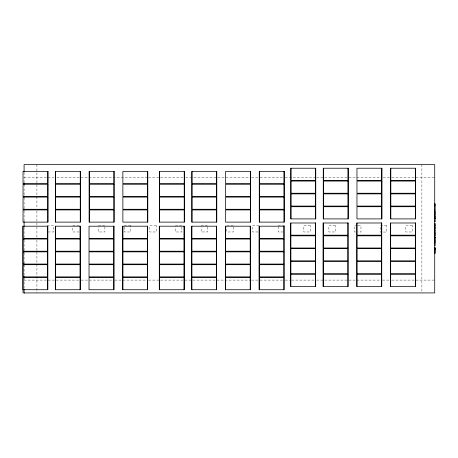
<?xml version="1.0" encoding="UTF-8"?>
<svg xmlns="http://www.w3.org/2000/svg" width="458" height="458" viewBox="0 0 458 458"><rect width="100%" height="100%" fill="white"/><g stroke="black" fill="none" stroke-linecap="round" stroke-linejoin="round"><path stroke-width="0.34" stroke-dasharray="2.29 1.72" d="M24.079 177.435L54.084 177.435M56.947 177.435L147.825 177.435M148.541 177.435L182.885 177.435M185.748 177.435L250.864 177.435M251.579 177.435L259.451 177.435M260.167 177.435L284.498 177.435M285.214 177.435L315.98 177.435M316.696 177.435L348.183 177.435M348.899 177.435L380.38 177.435M383.243 177.435L391.115 177.435M391.83 177.435L434.716 177.435M47.168 225.554L53.586 225.554L53.586 231.971L47.168 231.971M72.816 225.554L79.234 225.554M98.487 225.554L104.899 225.554M175.46 225.554L181.878 225.554L181.878 231.971L175.46 231.971L175.46 226.979M201.131 225.554L207.548 225.554M226.836 225.554L233.254 225.554M258.953 225.554L252.535 225.554L252.535 231.971L258.238 231.971M278.155 225.554L284.573 225.554M357.417 225.576L354.566 225.576L354.566 231.994L357.417 231.994M358.127 225.576L360.984 225.576L360.984 231.994L358.127 231.994M79.234 231.971L72.816 231.971L72.816 226.979M283.147 231.971L278.155 231.971L278.155 226.979M24.079 280.096L55.515 280.096M56.231 280.096L80.562 280.096M81.278 280.096L114.191 280.096M114.906 280.096L147.825 280.096M148.541 280.096L184.316 280.096M185.032 280.096L192.188 280.096M192.904 280.096L250.864 280.096M251.579 280.096L259.451 280.096M260.167 280.096L284.498 280.096M285.214 280.096L290.939 280.096M291.649 280.096L315.98 280.096M316.696 280.096L348.183 280.096M348.899 280.096L381.812 280.096M382.527 280.096L391.115 280.096M391.83 280.096L434.716 280.096M421.881 164.599L421.881 292.925M233.254 226.979L233.254 231.971L226.836 231.971L226.836 226.979M207.548 226.979L207.548 231.971L201.131 231.971L201.131 226.979M104.899 226.979L104.899 231.971L98.487 231.971L98.487 226.979M36.915 164.599L36.915 208.092M36.915 210.943L36.915 237.318M36.915 240.169L36.915 292.925M24.079 172.443L24.079 183.137M24.079 184.563L24.079 195.257M24.079 198.108L24.079 208.092M24.079 210.943L24.079 220.922M24.079 227.34L24.079 237.318M24.079 240.169L24.079 250.148M24.079 253.005L24.079 263.694M24.079 265.125L24.079 276.529M24.079 277.954L24.079 289.359M130.599 225.554L124.181 225.554L124.181 231.971L130.599 231.971L130.599 225.554M156.195 225.554L149.777 225.554L149.777 231.971L156.195 231.971L156.195 225.554M310.209 225.554L303.791 225.554L303.791 231.971L310.209 231.971L310.209 225.554M335.29 225.554L328.878 225.554L328.878 231.971L335.29 231.971L335.29 225.554M412.257 225.554L405.84 225.554L405.84 231.971L412.257 231.971L412.257 225.554M386.604 225.634L380.186 225.634L380.186 232.046L386.604 232.046L386.604 225.634"/><path stroke-width="0.69" d="M434.716 203.661L435.1 203.661L435.1 206.249L434.716 206.249M434.716 204.531L435.1 204.531M434.716 205.39L435.1 205.39M434.716 209.993L435.1 209.993L435.1 210.903L434.716 210.903M434.716 211.23L435.1 211.23L435.1 213.245L434.716 213.245M434.716 212.054L435.1 212.054M434.716 212.918L435.1 212.918M434.716 213.605L435.1 213.605L435.1 216.187M434.716 214.459L435.1 214.459M434.716 215.958L435.1 215.958M434.716 216.331L435.1 216.331L435.1 218.351L434.716 218.351M434.716 217.161L435.1 217.161M434.716 218.019L435.1 218.019M434.716 218.638L435.1 218.638M434.716 221.329L435.1 221.329M434.716 221.414L435.1 221.414L435.1 218.495M434.716 223.395L435.1 223.395L435.1 226.103M434.716 224.231L435.1 224.26M434.716 225.817L435.1 225.817M434.716 226.544L435.1 226.544L435.1 229.126L434.716 229.126M434.716 227.408L435.1 227.408M434.716 228.267L435.1 228.267M434.716 229.761L435.1 229.79L435.1 230.672L434.716 230.672L435.1 230.649M434.716 231.307L435.1 231.307L435.1 234.015M434.716 232.166L435.1 232.166M434.716 233.723L435.1 233.723M434.716 234.147L435.1 234.147L435.1 236.002L434.716 236.002M434.716 235.137L435.1 235.137M434.716 236.637L435.1 236.637L435.1 239.219M434.716 238.99L435.1 238.99M434.716 239.649L435.1 239.649L435.1 242.236L434.716 242.236M434.716 240.513L435.1 240.513M434.716 241.377L435.1 241.377M434.716 242.729L435.1 242.729L435.1 245.763M434.716 242.814L435.1 242.82M434.716 247.36L435.1 247.36L435.1 250.835L434.716 250.835M434.716 248.293L435.1 248.293M434.716 248.62L435.1 248.62M434.716 249.089L435.1 249.089M434.716 249.581L435.1 249.581M434.716 249.885L435.1 249.885M434.716 251.041L435.1 251.041L435.1 253.52L434.716 253.52M434.716 251.167L435.1 251.167M434.716 252.604L435.1 252.604M24.079 292.925L434.716 292.925L434.716 164.599L24.079 164.599L24.079 171.733M435.1 206.707L435.1 209.558M415.463 168.223L415.463 180.412M415.463 181.053L415.463 193.242M415.463 193.883L415.463 206.077M415.463 206.718L415.463 218.907M415.332 222.989L415.332 235.177M415.332 235.824L415.332 248.013M415.332 248.654L415.332 260.842M415.332 261.484L415.332 273.678M415.332 274.319L415.332 286.508M390.806 168.223L390.806 180.412M390.806 181.053L390.806 193.242M390.806 193.883L390.806 206.077M390.806 206.718L390.806 218.907M390.674 222.989L390.674 235.177M390.674 235.824L390.674 248.013M390.674 248.654L390.674 260.842M390.674 261.484L390.674 273.678M390.674 274.319L390.674 286.508M381.754 168.223L381.754 180.412M381.754 181.053L381.754 193.242M381.754 193.883L381.754 206.077M381.754 206.718L381.754 218.907M381.623 222.989L381.623 235.177M381.623 235.824L381.623 248.013M381.623 248.654L381.623 260.842M381.623 261.484L381.623 273.678M381.623 274.319L381.623 286.508M356.965 222.989L356.965 235.177M356.965 235.824L356.965 248.013M356.965 248.654L356.965 260.842M356.965 261.484L356.965 273.678M356.965 274.319L356.965 286.508M348.057 168.223L348.057 180.412M348.057 181.053L348.057 193.242M348.057 193.883L348.057 206.077M348.057 206.718L348.057 218.907M347.92 222.989L347.92 235.177M347.92 235.824L347.92 248.013M347.92 248.654L347.92 260.842M347.92 261.484L347.92 273.678M347.92 274.319L347.92 286.508M323.4 168.223L323.4 180.412M323.4 181.053L323.4 193.242M323.4 193.883L323.4 206.077M323.4 206.718L323.4 218.907M323.268 222.989L323.268 235.177M323.268 235.824L323.268 248.013M323.268 248.654L323.268 260.842M323.268 261.484L323.268 273.678M323.268 274.319L323.268 286.508M315.625 168.223L315.625 180.412M315.625 181.053L315.625 193.242M315.625 193.883L315.625 206.077M315.625 206.718L315.625 218.907M315.493 222.989L315.493 235.177M315.493 235.824L315.493 248.013M315.493 248.654L315.493 260.842M315.493 261.484L315.493 273.678M315.493 274.319L315.493 286.508M290.967 168.223L290.967 180.412M290.967 181.053L290.967 193.242M290.967 193.883L290.967 206.077M290.967 206.718L290.967 218.907M290.836 222.989L290.836 235.177M290.836 235.824L290.836 248.013M290.836 248.654L290.836 260.842M290.836 261.484L290.836 273.678M290.836 274.319L290.836 286.508M284.057 171.429L284.057 183.618M284.057 184.259L284.057 196.453M284.057 197.095L284.057 209.283M284.057 209.924L284.057 222.119M283.92 226.195L283.92 238.389M283.92 239.03L283.92 251.219M283.92 251.86L283.92 264.054M283.92 264.695L283.92 276.884M283.92 277.525L283.92 289.719M259.4 171.429L259.4 183.618M259.4 184.259L259.4 196.453M259.4 197.095L259.4 209.283M259.4 209.924L259.4 222.119M259.268 226.195L259.268 238.389M259.268 239.03L259.268 251.219M259.268 251.86L259.268 264.054M259.268 264.695L259.268 276.884M259.268 277.525L259.268 289.719M250.343 171.429L250.343 183.618M250.343 184.259L250.343 196.453M250.343 197.095L250.343 209.283M250.343 209.924L250.343 222.119M250.211 226.195L250.211 238.389M250.211 239.03L250.211 251.219M250.211 251.86L250.211 264.054M250.211 264.695L250.211 276.884M250.211 277.525L250.211 289.719M225.554 226.195L225.554 238.389M225.554 239.03L225.554 251.219M225.554 251.86L225.554 264.054M225.554 264.695L225.554 276.884M225.554 277.525L225.554 289.719M216.645 171.429L216.645 183.618M216.645 184.259L216.645 196.453M216.645 197.095L216.645 209.283M216.645 209.924L216.645 222.119M216.514 226.195L216.514 238.389M216.514 239.03L216.514 251.219M216.514 251.86L216.514 264.054M216.514 264.695L216.514 276.884M216.514 277.525L216.514 289.719M191.988 171.429L191.988 183.618M191.988 184.259L191.988 196.453M191.988 197.095L191.988 209.283M191.988 209.924L191.988 222.119M191.856 226.195L191.856 238.389M191.856 239.03L191.856 251.219M191.856 251.86L191.856 264.054M191.856 264.695L191.856 276.884M191.856 277.525L191.856 289.719M184.219 171.429L184.219 183.618M184.219 184.259L184.219 196.453M184.219 197.095L184.219 209.283M184.219 209.924L184.219 222.119M184.082 226.195L184.082 238.389M184.082 239.03L184.082 251.219M184.082 251.86L184.082 264.054M184.082 264.695L184.082 276.884M184.082 277.525L184.082 289.719M159.561 171.429L159.561 183.618M159.561 184.259L159.561 196.453M159.561 197.095L159.561 209.283M159.561 209.924L159.561 222.119M159.424 226.195L159.424 238.389M159.424 239.03L159.424 251.219M159.424 251.86L159.424 264.054M159.424 264.695L159.424 276.884M159.424 277.525L159.424 289.719M147.659 171.429L147.659 183.618M147.659 184.259L147.659 196.453M147.659 197.095L147.659 209.283M147.659 209.924L147.659 222.119M147.528 226.195L147.528 238.389M147.528 239.03L147.528 251.219M147.528 251.86L147.528 264.054M147.528 264.695L147.528 276.884M147.528 277.525L147.528 289.719M122.87 226.195L122.87 238.389M122.87 239.03L122.87 251.219M122.87 251.86L122.87 264.054M122.87 264.695L122.87 276.884M122.87 277.525L122.87 289.719M113.95 171.429L113.95 183.618M113.95 184.259L113.95 196.453M113.95 197.095L113.95 209.283M113.95 209.924L113.95 222.119M113.819 226.195L113.819 238.389M113.819 239.03L113.819 251.219M113.819 251.86L113.819 264.054M113.819 264.695L113.819 276.884M113.819 277.525L113.819 289.719M89.293 171.429L89.293 183.618M89.293 184.259L89.293 196.453M89.293 197.095L89.293 209.283M89.293 209.924L89.293 222.119M80.253 171.429L80.253 183.618M80.253 184.259L80.253 196.453M80.253 197.095L80.253 209.283M80.253 209.924L80.253 222.119M80.121 226.195L80.121 238.389M80.121 239.03L80.121 251.219M80.121 251.86L80.121 264.054M80.121 264.695L80.121 276.884M80.121 277.525L80.121 289.719M55.595 171.429L55.595 183.618M55.595 184.259L55.595 196.453M55.595 197.095L55.595 209.283M55.595 209.924L55.595 222.119M55.464 226.195L55.464 238.389M55.464 239.03L55.464 251.219M55.464 251.86L55.464 264.054M55.464 264.695L55.464 276.884M55.464 277.525L55.464 289.719M47.821 171.429L47.821 183.618M47.821 184.259L47.821 196.453M47.821 197.095L47.821 209.283M47.821 209.924L47.821 222.119M47.689 226.195L47.689 238.389M47.689 239.03L47.689 251.219M47.689 251.86L47.689 264.054M47.689 264.695L47.689 276.884M47.689 277.525L47.689 289.719M24.079 183.137L24.079 184.563M24.079 195.972L24.079 197.398M24.079 208.802L24.079 210.228M24.079 221.632L24.079 226.624M24.079 238.034L24.079 239.46M24.079 250.864L24.079 252.289M24.079 263.694L24.079 265.125M24.079 276.529L24.079 277.954M24.079 289.359L24.079 293.401M23.032 226.195L23.032 238.389M23.032 239.03L23.032 251.219M23.032 251.86L23.032 264.054M23.032 264.695L23.032 276.884M23.032 277.525L23.032 292.925M315.757 168.223L290.836 168.223L290.836 180.412L315.757 180.412L315.757 168.223M348.189 168.223L323.268 168.223L323.268 180.412L348.189 180.412L348.189 168.223M381.886 168.223L356.965 168.223L356.965 180.412L381.886 180.412L381.886 168.223M415.595 168.223L390.674 168.223L390.674 180.412L415.595 180.412L415.595 168.223M47.958 171.429L23.032 171.429L23.032 183.618L47.958 183.618L47.958 171.429M80.385 171.429L55.464 171.429L55.464 183.618L80.385 183.618L80.385 171.429M114.082 171.429L89.161 171.429L89.161 183.618L114.082 183.618L114.082 171.429M147.797 171.429L122.87 171.429L122.87 183.618L147.797 183.618L147.797 171.429M184.351 171.429L159.424 171.429L159.424 183.618L184.351 183.618L184.351 171.429M216.783 171.429L191.856 171.429L191.856 183.618L216.783 183.618L216.783 171.429M250.48 171.429L225.554 171.429L225.554 183.618L250.48 183.618L250.48 171.429M284.189 171.429L259.268 171.429L259.268 183.618L284.189 183.618L284.189 171.429M315.757 181.053L290.836 181.053L290.836 193.242L315.757 193.242L315.757 181.053M348.189 181.053L323.268 181.053L323.268 193.242L348.189 193.242L348.189 181.053M381.886 181.053L356.965 181.053L356.965 193.242L381.886 193.242L381.886 181.053M415.595 181.053L390.674 181.053L390.674 193.242L415.595 193.242L415.595 181.053M47.958 184.259L23.032 184.259L23.032 196.453L47.958 196.453L47.958 184.259M80.385 184.259L55.464 184.259L55.464 196.453L80.385 196.453L80.385 184.259M114.082 184.259L89.161 184.259L89.161 196.453L114.082 196.453L114.082 184.259M147.797 184.259L122.87 184.259L122.87 196.453L147.797 196.453L147.797 184.259M184.351 184.259L159.424 184.259L159.424 196.453L184.351 196.453L184.351 184.259M216.783 184.259L191.856 184.259L191.856 196.453L216.783 196.453L216.783 184.259M250.48 184.259L225.554 184.259L225.554 196.453L250.48 196.453L250.48 184.259M284.189 184.259L259.268 184.259L259.268 196.453L284.189 196.453L284.189 184.259M315.757 193.883L290.836 193.883L290.836 206.077L315.757 206.077L315.757 193.883M348.189 193.883L323.268 193.883L323.268 206.077L348.189 206.077L348.189 193.883M381.886 193.883L356.965 193.883L356.965 206.077L381.886 206.077L381.886 193.883M415.595 193.883L390.674 193.883L390.674 206.077L415.595 206.077L415.595 193.883M47.958 197.095L23.032 197.095L23.032 209.283L47.958 209.283L47.958 197.095M80.385 197.095L55.464 197.095L55.464 209.283L80.385 209.283L80.385 197.095M114.082 197.095L89.161 197.095L89.161 209.283L114.082 209.283L114.082 197.095M147.797 197.095L122.87 197.095L122.87 209.283L147.797 209.283L147.797 197.095M184.351 197.095L159.424 197.095L159.424 209.283L184.351 209.283L184.351 197.095M216.783 197.095L191.856 197.095L191.856 209.283L216.783 209.283L216.783 197.095M250.48 197.095L225.554 197.095L225.554 209.283L250.48 209.283L250.48 197.095M284.189 197.095L259.268 197.095L259.268 209.283L284.189 209.283L284.189 197.095M315.757 206.718L290.836 206.718L290.836 218.907L315.757 218.907L315.757 206.718M348.189 206.718L323.268 206.718L323.268 218.907L348.189 218.907L348.189 206.718M381.886 206.718L356.965 206.718L356.965 218.907L381.886 218.907L381.886 206.718M415.595 206.718L390.674 206.718L390.674 218.907L415.595 218.907L415.595 206.718M47.958 209.924L23.032 209.924L23.032 222.119L47.958 222.119L47.958 209.924M80.385 209.924L55.464 209.924L55.464 222.119L80.385 222.119L80.385 209.924M114.082 209.924L89.161 209.924L89.161 222.119L114.082 222.119L114.082 209.924M147.797 209.924L122.87 209.924L122.87 222.119L147.797 222.119L147.797 209.924M184.351 209.924L159.424 209.924L159.424 222.119L184.351 222.119L184.351 209.924M216.783 209.924L191.856 209.924L191.856 222.119L216.783 222.119L216.783 209.924M250.48 209.924L225.554 209.924L225.554 222.119L250.48 222.119L250.48 209.924M284.189 209.924L259.268 209.924L259.268 222.119L284.189 222.119L284.189 209.924M315.625 222.989L290.704 222.989L290.704 235.177L315.625 235.177L315.625 222.989M348.057 222.989L323.13 222.989L323.13 235.177L348.057 235.177L348.057 222.989M381.754 222.989L356.828 222.989L356.828 235.177L381.754 235.177L381.754 222.989M415.463 222.989L390.542 222.989L390.542 235.177L415.463 235.177L415.463 222.989M47.821 226.195L22.9 226.195L22.9 238.389L47.821 238.389L47.821 226.195M80.253 226.195L55.332 226.195L55.332 238.389L80.253 238.389L80.253 226.195M113.95 226.195L89.029 226.195L89.029 238.389L113.95 238.389L113.95 226.195M147.659 226.195L122.738 226.195L122.738 238.389L147.659 238.389L147.659 226.195M184.219 226.195L159.292 226.195L159.292 238.389L184.219 238.389L184.219 226.195M216.645 226.195L191.725 226.195L191.725 238.389L216.645 238.389L216.645 226.195M250.343 226.195L225.422 226.195L225.422 238.389L250.343 238.389L250.343 226.195M284.057 226.195L259.131 226.195L259.131 238.389L284.057 238.389L284.057 226.195M315.625 235.824L290.704 235.824L290.704 248.013L315.625 248.013L315.625 235.824M348.057 235.824L323.13 235.824L323.13 248.013L348.057 248.013L348.057 235.824M381.754 235.824L356.828 235.824L356.828 248.013L381.754 248.013L381.754 235.824M415.463 235.824L390.542 235.824L390.542 248.013L415.463 248.013L415.463 235.824M435.1 237.49L434.716 237.49L435.1 237.53M47.821 239.03L22.9 239.03L22.9 251.219L47.821 251.219L47.821 239.03M80.253 239.03L55.332 239.03L55.332 251.219L80.253 251.219L80.253 239.03M113.95 239.03L89.029 239.03L89.029 251.219L113.95 251.219L113.95 239.03M147.659 239.03L122.738 239.03L122.738 251.219L147.659 251.219L147.659 239.03M184.219 239.03L159.292 239.03L159.292 251.219L184.219 251.219L184.219 239.03M216.645 239.03L191.725 239.03L191.725 251.219L216.645 251.219L216.645 239.03M250.343 239.03L225.422 239.03L225.422 251.219L250.343 251.219L250.343 239.03M284.057 239.03L259.131 239.03L259.131 251.219L284.057 251.219L284.057 239.03M315.625 248.654L290.704 248.654L290.704 260.842L315.625 260.842L315.625 248.654M348.057 248.654L323.13 248.654L323.13 260.842L348.057 260.842L348.057 248.654M381.754 248.654L356.828 248.654L356.828 260.842L381.754 260.842L381.754 248.654M415.463 248.654L390.542 248.654L390.542 260.842L415.463 260.842L415.463 248.654M47.821 251.86L22.9 251.86L22.9 264.054L47.821 264.054L47.821 251.86M80.253 251.86L55.332 251.86L55.332 264.054L80.253 264.054L80.253 251.86M113.95 251.86L89.029 251.86L89.029 264.054L113.95 264.054L113.95 251.86M147.659 251.86L122.738 251.86L122.738 264.054L147.659 264.054L147.659 251.86M184.219 251.86L159.292 251.86L159.292 264.054L184.219 264.054L184.219 251.86M216.645 251.86L191.725 251.86L191.725 264.054L216.645 264.054L216.645 251.86M250.343 251.86L225.422 251.86L225.422 264.054L250.343 264.054L250.343 251.86M284.057 251.86L259.131 251.86L259.131 264.054L284.057 264.054L284.057 251.86M315.625 261.484L290.704 261.484L290.704 273.678L315.625 273.678L315.625 261.484M348.057 261.484L323.13 261.484L323.13 273.678L348.057 273.678L348.057 261.484M381.754 261.484L356.828 261.484L356.828 273.678L381.754 273.678L381.754 261.484M415.463 261.484L390.542 261.484L390.542 273.678L415.463 273.678L415.463 261.484M47.821 264.695L22.9 264.695L22.9 276.884L47.821 276.884L47.821 264.695M80.253 264.695L55.332 264.695L55.332 276.884L80.253 276.884L80.253 264.695M113.95 264.695L89.029 264.695L89.029 276.884L113.95 276.884L113.95 264.695M147.659 264.695L122.738 264.695L122.738 276.884L147.659 276.884L147.659 264.695M184.219 264.695L159.292 264.695L159.292 276.884L184.219 276.884L184.219 264.695M216.645 264.695L191.725 264.695L191.725 276.884L216.645 276.884L216.645 264.695M250.343 264.695L225.422 264.695L225.422 276.884L250.343 276.884L250.343 264.695M284.057 264.695L259.131 264.695L259.131 276.884L284.057 276.884L284.057 264.695M315.625 274.319L290.704 274.319L290.704 286.508L315.625 286.508L315.625 274.319M348.057 274.319L323.13 274.319L323.13 286.508L348.057 286.508L348.057 274.319M381.754 274.319L356.828 274.319L356.828 286.508L381.754 286.508L381.754 274.319M415.463 274.319L390.542 274.319L390.542 286.508L415.463 286.508L415.463 274.319M47.821 277.525L22.9 277.525L22.9 289.719L47.821 289.719L47.821 277.525M80.253 277.525L55.332 277.525L55.332 289.719L80.253 289.719L80.253 277.525M113.95 277.525L89.029 277.525L89.029 289.719L113.95 289.719L113.95 277.525M147.659 277.525L122.738 277.525L122.738 289.719L147.659 289.719L147.659 277.525M184.219 277.525L159.292 277.525L159.292 289.719L184.219 289.719L184.219 277.525M216.645 277.525L191.725 277.525L191.725 289.719L216.645 289.719L216.645 277.525M250.343 277.525L225.422 277.525L225.422 289.719L250.343 289.719L250.343 277.525M284.057 277.525L259.131 277.525L259.131 289.719L284.057 289.719L284.057 277.525"/></g></svg>
